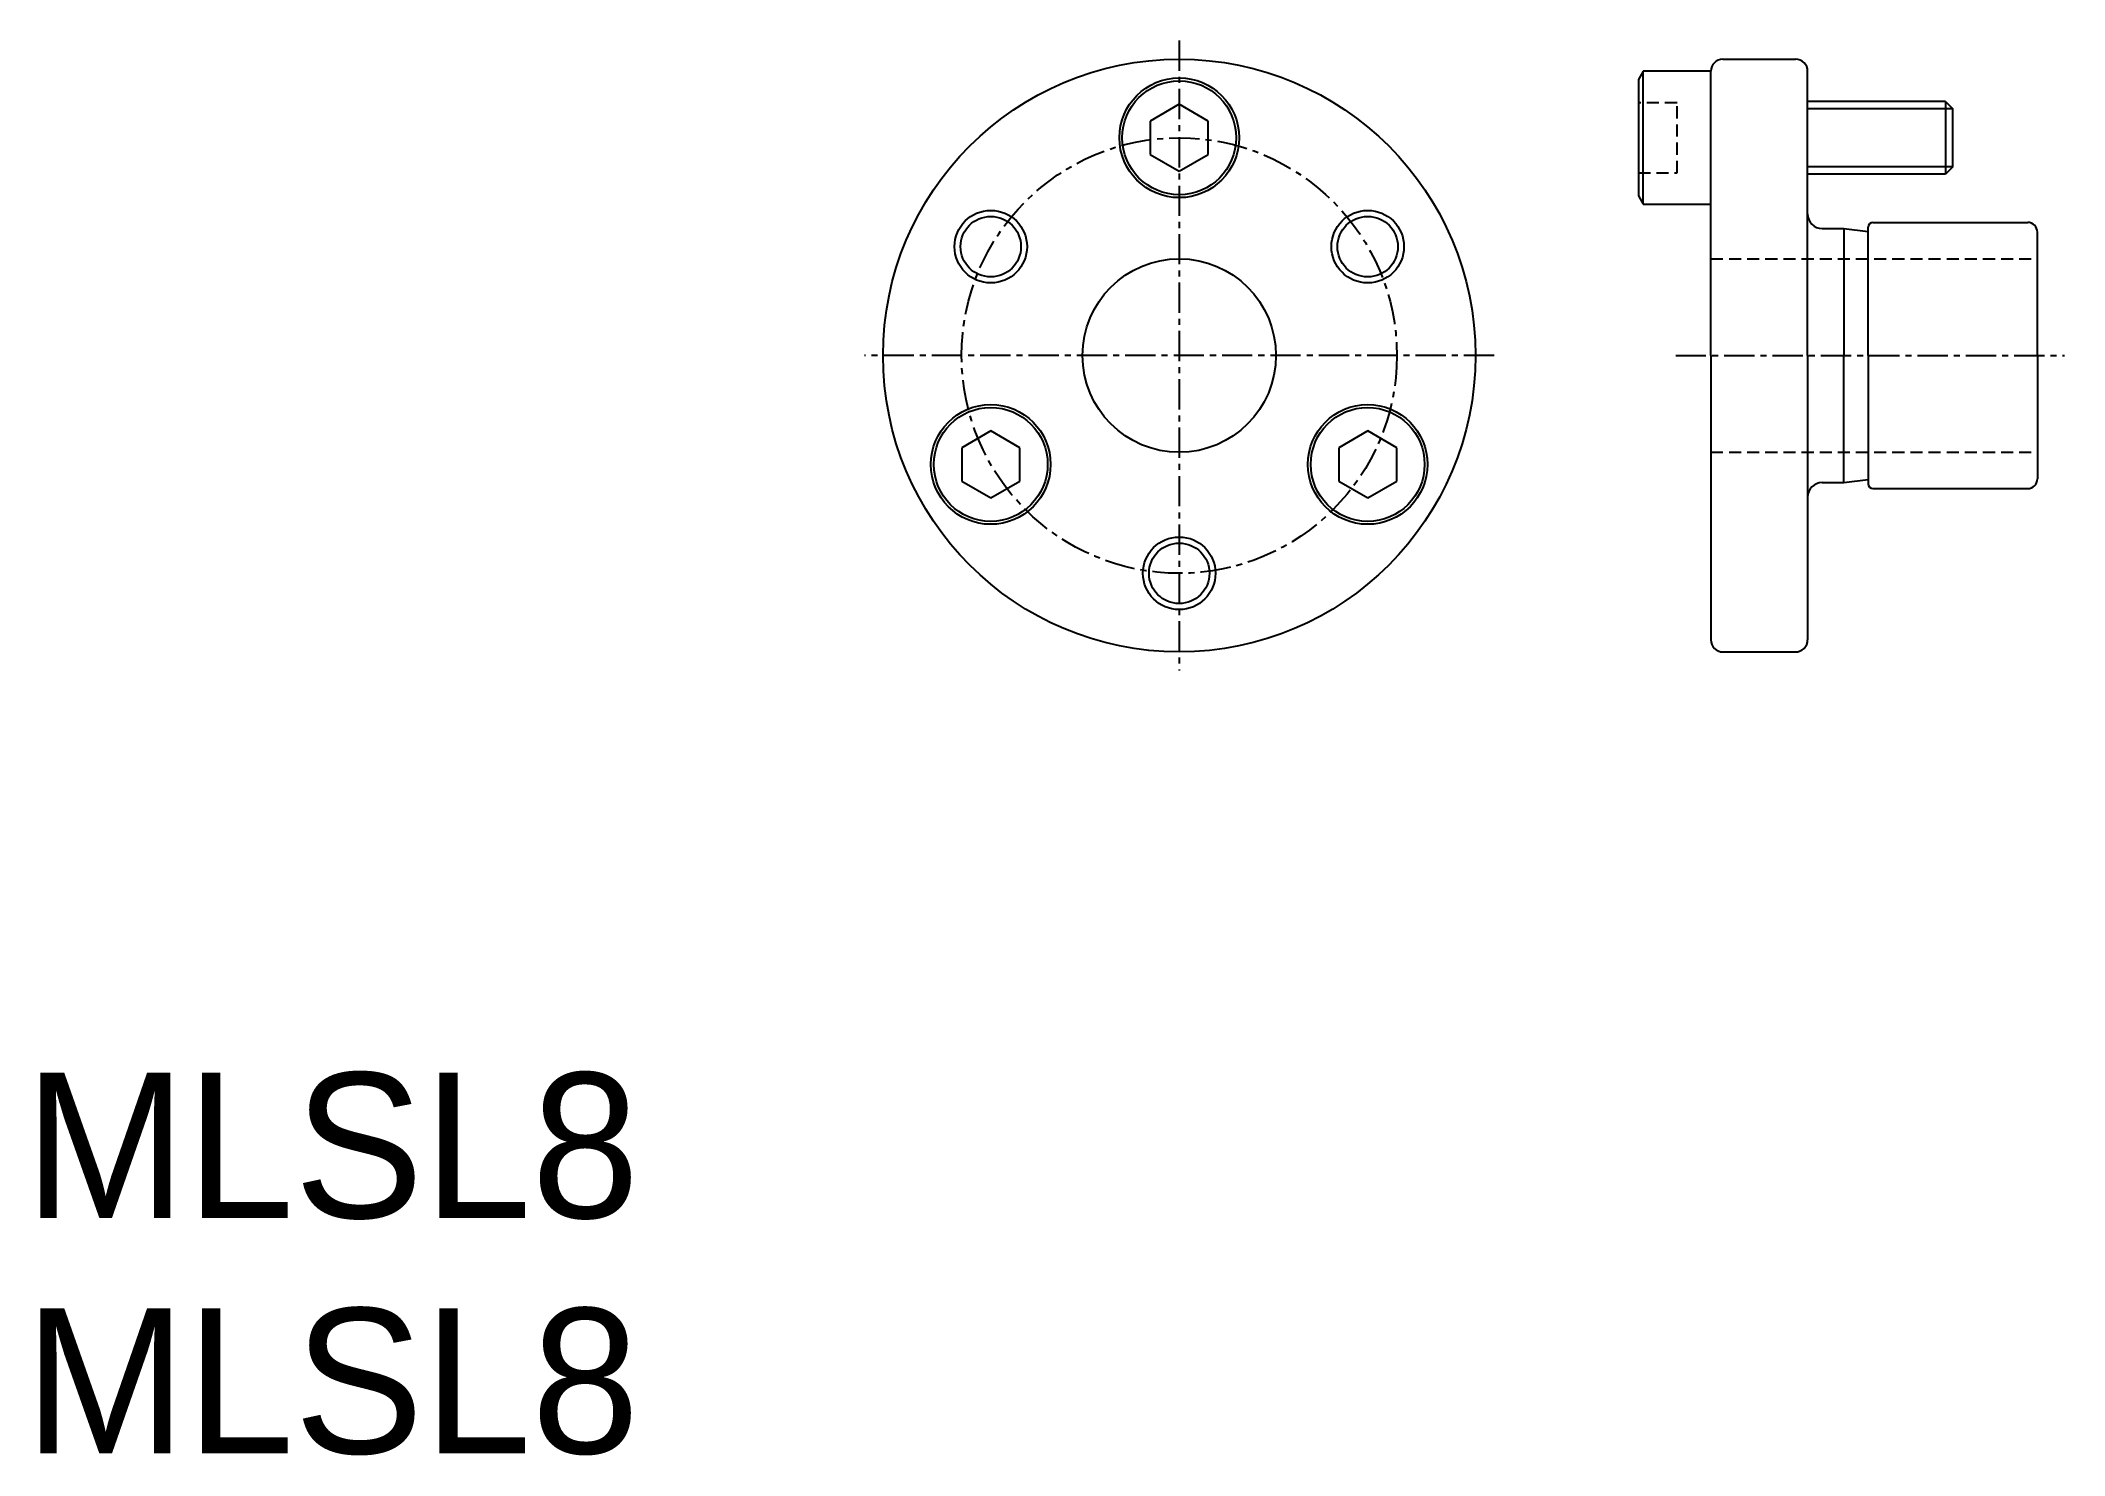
# Model space of a CAD drawing. Extents: x 46 to 129.7, y 54.5 to 113.
import ezdxf

# ---------------------------------------------------------------- set-up
doc = ezdxf.new("R2010")
doc.units = 0
doc.linetypes.add('CENTER', pattern=[2, 1.25, -0.25, 0.25, -0.25])
doc.linetypes.add('DASHED', pattern=[0.75, 0.5, -0.25])
doc.layers.get('0').update_dxf_attribs({"linetype": 'CONTINUOUS'})
doc.layers.add('CENTER', color=1, linetype='CENTER')

msp = doc.modelspace()

# ---------------------------------------------------------------- linework, layer by layer
at = {"color": 7, "linetype": 'CONTINUOUS'}
for p, q in [((115.572, 112.244), (118.572, 112.244)), ((112.272, 111.744), (112.072, 111.397)), ((112.072, 111.397), (112.072, 106.59)), ((115.072, 111.744), (112.272, 111.744)), ((112.272, 106.244), (112.272, 111.744)), ((115.072, 99.994), (115.072, 111.744)), ((115.072, 106.244), (115.072, 111.744)), ((119.072, 99.994), (119.072, 111.744)), ((124.772, 110.494), (119.072, 110.494)), ((124.772, 110.494), (124.772, 107.494)), ((124.772, 110.494), (125.072, 110.194)), ((93.085, 110.379), (91.885, 109.686)), ((91.885, 109.686), (91.885, 108.301)), ((94.285, 109.686), (93.085, 110.379)), ((94.285, 108.301), (94.285, 109.686)), ((125.072, 110.194), (119.072, 110.194)), ((125.072, 107.794), (125.072, 110.194)), ((91.885, 108.301), (93.085, 107.608)), ((93.085, 107.608), (94.285, 108.301)), ((125.072, 107.794), (119.072, 107.794)), ((124.772, 107.494), (119.072, 107.494)), ((125.072, 107.794), (124.772, 107.494)), ((112.072, 106.59), (112.272, 106.244)), ((112.272, 106.244), (115.072, 106.244)), ((121.772, 105.494), (128.172, 105.494)), ((119.672, 105.244), (120.572, 105.244)), ((120.572, 105.244), (120.572, 99.994)), ((120.572, 105.244), (121.572, 105.119)), ((121.572, 99.994), (121.572, 105.294)), ((128.572, 99.994), (128.572, 105.094)), ((115.072, 99.994), (115.072, 88.244)), ((119.072, 99.994), (119.072, 88.244)), ((120.572, 94.744), (120.572, 99.994)), ((121.572, 99.994), (121.572, 94.694)), ((128.572, 99.994), (128.572, 94.894)), ((85.291, 96.879), (84.091, 96.186)), ((86.491, 96.186), (85.291, 96.879)), ((100.879, 96.879), (99.679, 96.186)), ((102.079, 96.186), (100.879, 96.879)), ((84.091, 96.186), (84.091, 94.801)), ((86.491, 94.801), (86.491, 96.186)), ((99.679, 96.186), (99.679, 94.801)), ((102.079, 94.801), (102.079, 96.186)), ((84.091, 94.801), (85.291, 94.108)), ((85.291, 94.108), (86.491, 94.801)), ((99.679, 94.801), (100.879, 94.108)), ((100.879, 94.108), (102.079, 94.801)), ((119.672, 94.744), (120.572, 94.744)), ((120.572, 94.744), (121.572, 94.869)), ((121.772, 94.494), (128.172, 94.494)), ((115.572, 87.744), (118.572, 87.744))]:
    msp.add_line(p, q, dxfattribs=at)
at = {"color": 3, "linetype": 'DASHED'}
for p, q in [((113.672, 110.444), (112.072, 110.444)), ((113.672, 107.544), (113.672, 110.444)), ((112.072, 107.544), (113.672, 107.544)), ((115.072, 103.994), (128.572, 103.994)), ((115.072, 95.994), (128.572, 95.994))]:
    msp.add_line(p, q, dxfattribs=at)
at = {"color": 7, "linetype": 'CONTINUOUS'}
for centre, radius in [((93.085, 99.994), 12.25), ((93.085, 108.994), 2.475), ((93.085, 108.994), 2.353), ((85.291, 104.494), 1.5), ((85.291, 104.494), 1.25), ((100.879, 104.494), 1.5), ((100.879, 104.494), 1.25), ((93.085, 99.994), 4), ((85.291, 95.494), 2.475), ((100.879, 95.494), 2.475), ((85.291, 95.494), 2.353), ((100.879, 95.494), 2.353), ((93.085, 90.994), 1.5), ((93.085, 90.994), 1.25)]:
    msp.add_circle(centre, radius, dxfattribs=at)
for centre, radius, start, end in [((115.572, 111.744), 0.5, 90, 180), ((118.572, 111.744), 0.5, 360, 90), ((119.672, 105.844), 0.6, 180, 270), ((121.772, 105.294), 0.2, 90, 180), ((128.172, 105.094), 0.4, 360, 90), ((119.672, 94.144), 0.6, 90, 180), ((121.772, 94.694), 0.2, 180, 270), ((128.172, 94.894), 0.4, 270, 0), ((115.572, 88.244), 0.5, 180, 270), ((118.572, 88.244), 0.5, 270, 0)]:
    msp.add_arc(centre, radius, start, end, dxfattribs=at)
at = {"layer": 'CENTER', "color": 1, "linetype": 'CENTER'}
for p, q in [((93.085, 113.014), (93.085, 86.973)), ((106.106, 99.994), (80.064, 99.994)), ((113.618, 99.994), (129.695, 99.994))]:
    msp.add_line(p, q, dxfattribs=at)
msp.add_circle((93.085, 99.994), 9, dxfattribs=at)

# ---------------------------------------------------------------- texts
at = {"color": 7, "linetype": 'CONTINUOUS'}
for p in [(45.335, 64.353), (45.335, 54.619)]:
    msp.add_text('MLSL8', height=6, dxfattribs=at).set_placement(p)

doc.saveas('drawing.dxf')
